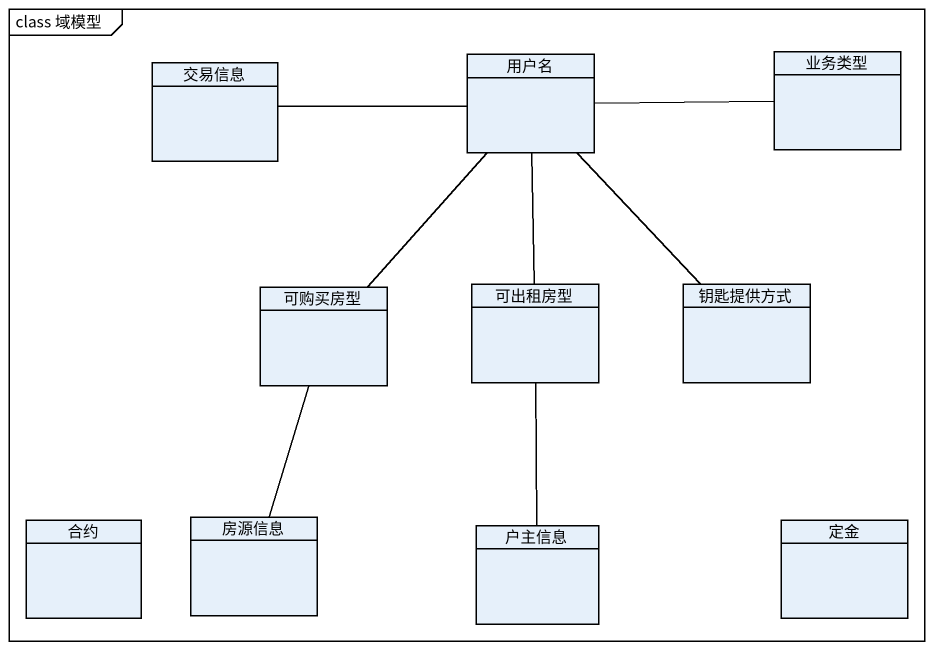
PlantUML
@startuml
mainframe class 域模型
hide circle
hide empty members
class 交易信息
class 用户名
class 业务类型
class 可购买房型
class 可出租房型
class 钥匙提供方式
class 合约
class 房源信息
class 户主信息
class 定金
用户名 -left- 交易信息
用户名 -right- 业务类型
用户名 -- 可购买房型
用户名 -- 可出租房型
用户名 -- 钥匙提供方式
可购买房型 -- 房源信息
可出租房型 -- 户主信息
@enduml
